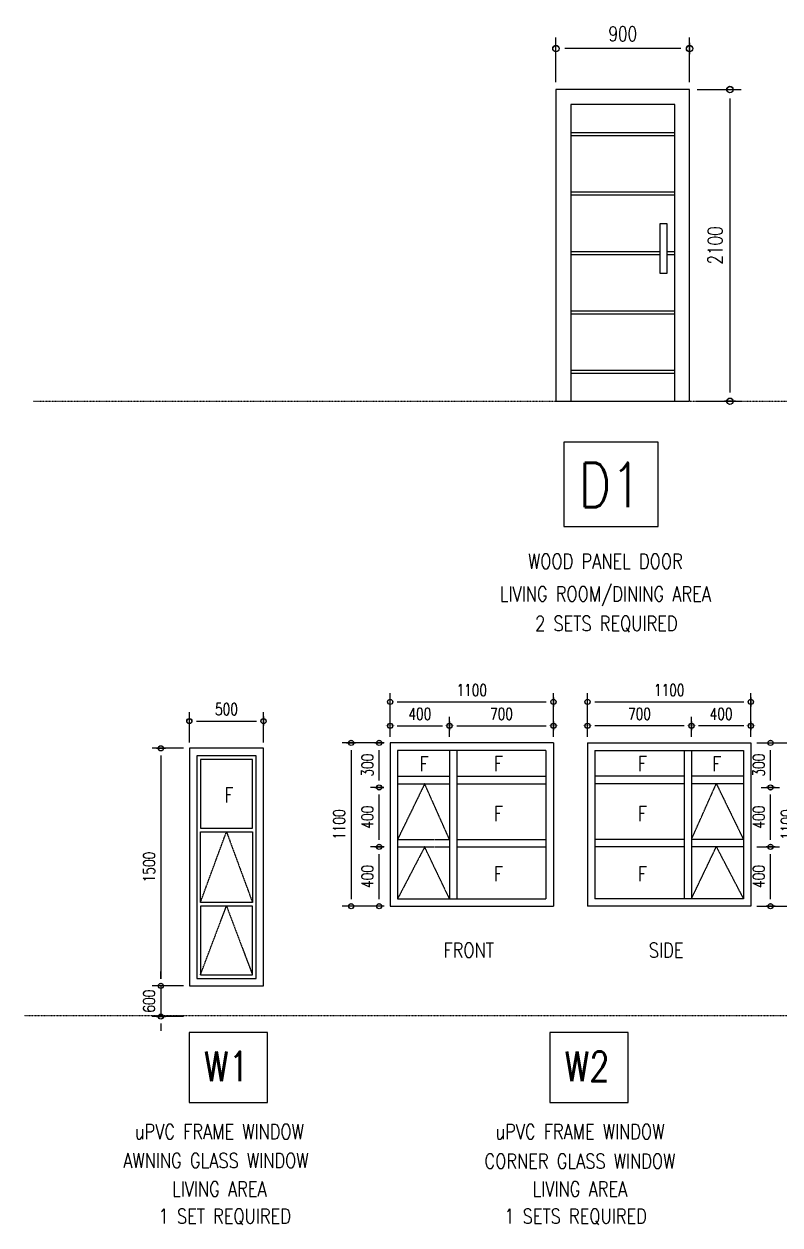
# Model space of a CAD drawing. Header units: millimetres. Extents: x 1634676 to 2568129, y -408635 to -190573.
# Drawn here: x 2434398 to 2439490, y -278145 to -270056 of the extents above; entities that cross this region are included whole.
import ezdxf
from ezdxf.enums import TextEntityAlignment as Align

# ---------------------------------------------------------------- set-up
doc = ezdxf.new("R2010")
doc.units = ezdxf.units.MM
doc.header["$MEASUREMENT"] = 0
doc.linetypes.add('DASHED', pattern=[0.75, 0.5, -0.25])
doc.linetypes.add('PHANTOM', pattern=[2.5, 1.25, -0.25, 0.25, -0.25, 0.25, -0.25])
doc.layers.get('0').update_dxf_attribs({"lineweight": 15})
doc.layers.get('Defpoints').update_dxf_attribs({"color": 250})
for name, color, linetype, lineweight in [('.15', 7, 'Continuous', 15), ('.2', 2, 'Continuous', 20), ('ST-DIM_E', 250, 'Continuous', 13), ('ST-HATCH_E', 250, 'Continuous', 9)]:
    doc.layers.add(name, color=color, linetype=linetype, lineweight=lineweight)
doc.styles.add('Romans', font='Romans.shx', dxfattribs={"width": 0.75})
doc.styles.add('ST_TEXT', font='romans.shx', dxfattribs={"width": 0.75})
doc.dimstyles.new('ST_D40', dxfattribs={"dimscale": 40, "dimtxt": 2, "dimasz": 1.2, "dimexe": 1.5, "dimexo": 1, "dimgap": 1, "dimtad": 1, "dimdec": 0, "dimzin": 1, "dimdsep": 46, "dimtxsty": 'ST_TEXT', "dimblk": 'OpenIndicator', "dimcen": 1, "dimclrd": 256, "dimclre": 256, "dimclrt": 7, "dimadec": 0, "dimazin": 0, "dimtfac": 1, "dimtdec": 0, "dimtix": 1, "dimtmove": 2, "dimatfit": 3, "dimldrblk": 'OPEN90', "dimfxl": 0.075, "dimlwd": -1, "dimlwe": -1, "dimarcsym": 0})
doc.dimstyles.new('ST_D50', dxfattribs={"dimscale": 50, "dimtxt": 2, "dimasz": 1.2, "dimexe": 1.5, "dimexo": 1, "dimgap": 1, "dimtad": 1, "dimdec": 0, "dimzin": 1, "dimdsep": 46, "dimtxsty": 'ST_TEXT', "dimblk": 'OpenIndicator', "dimcen": 1, "dimclrd": 256, "dimclre": 256, "dimclrt": 7, "dimadec": 0, "dimazin": 0, "dimtfac": 1, "dimtdec": 0, "dimtix": 1, "dimtmove": 2, "dimatfit": 3, "dimldrblk": 'OPEN90', "dimfxl": 0.075, "dimlwd": -1, "dimlwe": -1, "dimarcsym": 0})

# ---------------------------------------------------------------- blocks, each defined once
blk = doc.blocks.new('OpenIndicator')
at = {"layer": 'ST-DIM_E'}
h = blk.add_hatch(color=255, dxfattribs=at)
h.paths.add_polyline_path([(0.35, 0), (0.36, 0, 0.414214), (0, 0.36), (0, 0.35, -0.414214)])
h.paths.add_polyline_path([(0, 0.35), (0, 0.36, 0.414214), (-0.36, 0), (-0.35, 0, -0.414214)])
h.paths.add_polyline_path([(0, -0.35), (0, -0.36, 0.414214), (0.36, 0), (0.35, 0, -0.414214)])
h.paths.add_polyline_path([(-0.35, 0), (-0.36, 0, 0.414214), (0, -0.36), (0, -0.35, -0.414214)])
at = {"layer": 'ST-DIM_E', "color": 255}
blk.add_line((0, 0.63), (0, -0.63), dxfattribs=at)
at = {"layer": 'ST-DIM_E', "color": 255, "const_width": 0.01}
blk.add_lwpolyline([(-0.63, 0), (0.63, 0)], dxfattribs=at)
at = {"layer": 'ST-DIM_E', "color": 255}
for radius in [0.365, 0.35]:
    blk.add_circle((0, 0), radius, dxfattribs=at)
blk = doc.blocks.new('*D1569')
at = {"layer": 'Defpoints', "color": 0, "ltscale": 2, "transparency": 16777216}
for p in [(2437981.2, -270221.4), (2437981.2, -270497.2), (2438881.2, -270497.2)]:
    blk.add_point(p, dxfattribs=at)
at = {"layer": 'ST-DIM_E', "ltscale": 2, "transparency": 16777216}
for p, q in [((2437981.2, -270447.2), (2437981.2, -270146.4)), ((2438881.2, -270447.2), (2438881.2, -270146.4)), ((2438821.2, -270221.4), (2438041.2, -270221.4))]:
    blk.add_line(p, q, dxfattribs=at)
at = {"layer": 'ST-DIM_E', "ltscale": 2, "transparency": 16777216, "xscale": 60, "yscale": 60, "zscale": 60, "rotation": 180}
blk.add_blockref('OpenIndicator', (2437981.2, -270221.4), dxfattribs=at)
at = {"layer": 'ST-DIM_E', "ltscale": 2, "transparency": 16777216, "xscale": 60, "yscale": 60, "zscale": 60}
blk.add_blockref('OpenIndicator', (2438881.2, -270221.4), dxfattribs=at)
at = {"layer": 'ST-DIM_E', "color": 7, "ltscale": 2, "transparency": 16777216, "insert": (2438431.2, -270121.4), "char_height": 100, "attachment_point": 5, "style": 'ST_TEXT'}
blk.add_mtext('900', dxfattribs=at)
blk = doc.blocks.new('_Open90')
at = {"color": 0, "linetype": 'ByBlock', "lineweight": -2}
for p, q in [((0, 0), (-1, 0)), ((-0.5, 0.5), (0, 0)), ((0, 0), (-0.5, -0.5))]:
    blk.add_line(p, q, dxfattribs=at)
blk = doc.blocks.new('*D1570')
at = {"layer": 'Defpoints', "color": 0, "ltscale": 2, "transparency": 16777216}
for p in [(2438881.2, -270497.2), (2438881.2, -272597.2), (2439153.4, -272597.2)]:
    blk.add_point(p, dxfattribs=at)
at = {"layer": 'ST-DIM_E', "ltscale": 2, "transparency": 16777216}
for p, q in [((2438931.2, -270497.2), (2439228.4, -270497.2)), ((2439153.4, -270557.2), (2439153.4, -272537.2)), ((2438931.2, -272597.2), (2439228.4, -272597.2))]:
    blk.add_line(p, q, dxfattribs=at)
at = {"layer": 'ST-DIM_E', "ltscale": 2, "transparency": 16777216, "xscale": 60, "yscale": 60, "zscale": 60}
for p, rotation in [((2439153.4, -270497.2), 90), ((2439153.4, -272597.2), 270)]:
    blk.add_blockref('OpenIndicator', p, dxfattribs=dict(at, rotation=rotation))
at = {"layer": 'ST-DIM_E', "color": 7, "ltscale": 2, "transparency": 16777216, "insert": (2439053.4, -271547.2), "char_height": 100, "attachment_point": 5, "rotation": 90, "style": 'ST_TEXT'}
blk.add_mtext('2100', dxfattribs=at)
blk = doc.blocks.new('*D1585')
at = {"layer": 'Defpoints', "color": 0, "ltscale": 2, "transparency": 16777216}
for p in [(2436011.4, -274751.4), (2435511.4, -274934.5), (2436011.4, -274934.5)]:
    blk.add_point(p, dxfattribs=at)
at = {"layer": 'ST-DIM_E', "ltscale": 2, "transparency": 16777216}
for p, q in [((2435511.4, -274894.5), (2435511.4, -274691.4)), ((2436011.4, -274894.5), (2436011.4, -274691.4)), ((2435559.4, -274751.4), (2435963.4, -274751.4))]:
    blk.add_line(p, q, dxfattribs=at)
at = {"layer": 'ST-DIM_E', "ltscale": 2, "transparency": 16777216, "xscale": 48, "yscale": 48, "zscale": 48, "rotation": 180}
blk.add_blockref('OpenIndicator', (2435511.4, -274751.4), dxfattribs=at)
at = {"layer": 'ST-DIM_E', "ltscale": 2, "transparency": 16777216, "xscale": 48, "yscale": 48, "zscale": 48}
blk.add_blockref('OpenIndicator', (2436011.4, -274751.4), dxfattribs=at)
at = {"layer": 'ST-DIM_E', "color": 7, "ltscale": 2, "transparency": 16777216, "insert": (2435761.4, -274671.4), "char_height": 80, "attachment_point": 5, "style": 'ST_TEXT'}
blk.add_mtext('500', dxfattribs=at)
blk = doc.blocks.new('*D1586')
at = {"layer": 'Defpoints', "color": 0, "ltscale": 2, "transparency": 16777216}
for p in [(2435511.4, -274934.5), (2435319.9, -276534.5), (2435511.4, -276534.5)]:
    blk.add_point(p, dxfattribs=at)
at = {"layer": 'ST-DIM_E', "ltscale": 2, "transparency": 16777216}
for p, q in [((2435471.4, -274934.5), (2435259.9, -274934.5)), ((2435319.9, -274982.5), (2435319.9, -276486.5)), ((2435471.4, -276534.5), (2435259.9, -276534.5))]:
    blk.add_line(p, q, dxfattribs=at)
at = {"layer": 'ST-DIM_E', "ltscale": 2, "transparency": 16777216, "xscale": 48, "yscale": 48, "zscale": 48}
for p, rotation in [((2435319.9, -274934.5), 90), ((2435319.9, -276534.5), 270)]:
    blk.add_blockref('OpenIndicator', p, dxfattribs=dict(at, rotation=rotation))
at = {"layer": 'ST-DIM_E', "color": 7, "ltscale": 2, "transparency": 16777216, "insert": (2435239.9, -275734.5), "char_height": 80, "attachment_point": 5, "rotation": 90, "style": 'ST_TEXT'}
blk.add_mtext('1500', dxfattribs=at)
blk = doc.blocks.new('*D1587')
at = {"layer": 'Defpoints', "color": 0, "ltscale": 2, "transparency": 16777216}
for p in [(2435511.4, -276534.5), (2435319.9, -276741), (2435511.4, -276741)]:
    blk.add_point(p, dxfattribs=at)
at = {"layer": 'ST-DIM_E', "ltscale": 2, "transparency": 16777216}
for p, q in [((2435319.9, -276486.5), (2435319.9, -276438.5)), ((2435471.4, -276534.5), (2435259.9, -276534.5)), ((2435319.9, -276534.5), (2435319.9, -276741)), ((2435471.4, -276741), (2435259.9, -276741)), ((2435319.9, -276789), (2435319.9, -276837))]:
    blk.add_line(p, q, dxfattribs=at)
at = {"layer": 'ST-DIM_E', "ltscale": 2, "transparency": 16777216, "xscale": 48, "yscale": 48, "zscale": 48}
for p, rotation in [((2435319.9, -276534.5), 270), ((2435319.9, -276741), 90)]:
    blk.add_blockref('OpenIndicator', p, dxfattribs=dict(at, rotation=rotation))
at = {"layer": 'ST-DIM_E', "color": 7, "ltscale": 2, "transparency": 16777216, "insert": (2435239.9, -276637.7), "char_height": 80, "attachment_point": 5, "rotation": 90, "style": 'ST_TEXT'}
blk.add_mtext('600', dxfattribs=at)
blk = doc.blocks.new('*D1588')
at = {"layer": 'Defpoints', "color": 0, "ltscale": 2, "transparency": 16777216}
for p in [(2439293.8, -274622.1), (2438193.8, -274898.2), (2439293.8, -274898.2)]:
    blk.add_point(p, dxfattribs=at)
at = {"layer": 'ST-DIM_E', "ltscale": 2, "transparency": 16777216}
for p, q in [((2438193.8, -274858.2), (2438193.8, -274562.1)), ((2438241.8, -274622.1), (2439245.8, -274622.1)), ((2439293.8, -274858.2), (2439293.8, -274562.1))]:
    blk.add_line(p, q, dxfattribs=at)
at = {"layer": 'ST-DIM_E', "ltscale": 2, "transparency": 16777216, "xscale": 48, "yscale": 48, "zscale": 48, "rotation": 180}
blk.add_blockref('OpenIndicator', (2438193.8, -274622.1), dxfattribs=at)
at = {"layer": 'ST-DIM_E', "ltscale": 2, "transparency": 16777216, "xscale": 48, "yscale": 48, "zscale": 48}
blk.add_blockref('OpenIndicator', (2439293.8, -274622.1), dxfattribs=at)
at = {"layer": 'ST-DIM_E', "color": 7, "ltscale": 2, "transparency": 16777216, "insert": (2438743.8, -274542.1), "char_height": 80, "attachment_point": 5, "style": 'ST_TEXT'}
blk.add_mtext('1100', dxfattribs=at)
blk = doc.blocks.new('*D1589')
at = {"layer": 'Defpoints', "color": 0, "ltscale": 2, "transparency": 16777216}
for p in [(2437963.9, -274622.1), (2436863.9, -274898.2), (2437963.9, -274898.2)]:
    blk.add_point(p, dxfattribs=at)
at = {"layer": 'ST-DIM_E', "ltscale": 2, "transparency": 16777216}
for p, q in [((2436863.9, -274858.2), (2436863.9, -274562.1)), ((2436911.9, -274622.1), (2437915.9, -274622.1)), ((2437963.9, -274858.2), (2437963.9, -274562.1))]:
    blk.add_line(p, q, dxfattribs=at)
at = {"layer": 'ST-DIM_E', "ltscale": 2, "transparency": 16777216, "xscale": 48, "yscale": 48, "zscale": 48, "rotation": 180}
blk.add_blockref('OpenIndicator', (2436863.9, -274622.1), dxfattribs=at)
at = {"layer": 'ST-DIM_E', "ltscale": 2, "transparency": 16777216, "xscale": 48, "yscale": 48, "zscale": 48}
blk.add_blockref('OpenIndicator', (2437963.9, -274622.1), dxfattribs=at)
at = {"layer": 'ST-DIM_E', "color": 7, "ltscale": 2, "transparency": 16777216, "insert": (2437413.9, -274542.1), "char_height": 80, "attachment_point": 5, "style": 'ST_TEXT'}
blk.add_mtext('1100', dxfattribs=at)
blk = doc.blocks.new('*D1590')
at = {"layer": 'Defpoints', "color": 0, "ltscale": 2, "transparency": 16777216}
for p in [(2436863.9, -274898.2), (2436601.2, -275998.2), (2436863.9, -275998.2)]:
    blk.add_point(p, dxfattribs=at)
at = {"layer": 'ST-DIM_E', "ltscale": 2, "transparency": 16777216}
for p, q in [((2436823.9, -274898.2), (2436541.2, -274898.2)), ((2436601.2, -274946.2), (2436601.2, -275950.2)), ((2436823.9, -275998.2), (2436541.2, -275998.2))]:
    blk.add_line(p, q, dxfattribs=at)
at = {"layer": 'ST-DIM_E', "ltscale": 2, "transparency": 16777216, "xscale": 48, "yscale": 48, "zscale": 48}
for p, rotation in [((2436601.2, -274898.2), 90), ((2436601.2, -275998.2), 270)]:
    blk.add_blockref('OpenIndicator', p, dxfattribs=dict(at, rotation=rotation))
at = {"layer": 'ST-DIM_E', "color": 7, "ltscale": 2, "transparency": 16777216, "insert": (2436521.2, -275448.2), "char_height": 80, "attachment_point": 5, "rotation": 90, "style": 'ST_TEXT'}
blk.add_mtext('1100', dxfattribs=at)
blk = doc.blocks.new('*D1592')
at = {"layer": 'Defpoints', "color": 0, "ltscale": 2, "transparency": 16777216}
for p in [(2436790.8, -275598.4), (2436863.9, -275598.4), (2436863.9, -275998.2)]:
    blk.add_point(p, dxfattribs=at)
at = {"layer": 'ST-DIM_E', "ltscale": 2, "transparency": 16777216}
for p, q in [((2436823.9, -275598.4), (2436730.8, -275598.4)), ((2436790.8, -275950.2), (2436790.8, -275646.4)), ((2436823.9, -275998.2), (2436730.8, -275998.2))]:
    blk.add_line(p, q, dxfattribs=at)
at = {"layer": 'ST-DIM_E', "ltscale": 2, "transparency": 16777216, "xscale": 48, "yscale": 48, "zscale": 48}
for p, rotation in [((2436790.8, -275598.4), 90), ((2436790.8, -275998.2), 270)]:
    blk.add_blockref('OpenIndicator', p, dxfattribs=dict(at, rotation=rotation))
at = {"layer": 'ST-DIM_E', "color": 7, "ltscale": 2, "transparency": 16777216, "insert": (2436710.8, -275798.3), "char_height": 80, "attachment_point": 5, "rotation": 90, "style": 'ST_TEXT'}
blk.add_mtext('400', dxfattribs=at)
blk = doc.blocks.new('*D1593')
at = {"layer": 'Defpoints', "color": 0, "ltscale": 2, "transparency": 16777216}
for p in [(2436790.8, -275198.4), (2436832.8, -275198.4), (2436832.8, -275598.4)]:
    blk.add_point(p, dxfattribs=at)
at = {"layer": 'ST-DIM_E', "ltscale": 2, "transparency": 16777216}
for p, q in [((2436792.8, -275198.4), (2436730.8, -275198.4)), ((2436790.8, -275550.4), (2436790.8, -275246.4)), ((2436792.8, -275598.4), (2436730.8, -275598.4))]:
    blk.add_line(p, q, dxfattribs=at)
at = {"layer": 'ST-DIM_E', "ltscale": 2, "transparency": 16777216, "xscale": 48, "yscale": 48, "zscale": 48}
for p, rotation in [((2436790.8, -275198.4), 90), ((2436790.8, -275598.4), 270)]:
    blk.add_blockref('OpenIndicator', p, dxfattribs=dict(at, rotation=rotation))
at = {"layer": 'ST-DIM_E', "color": 7, "ltscale": 2, "transparency": 16777216, "insert": (2436710.8, -275398.4), "char_height": 80, "attachment_point": 5, "rotation": 90, "style": 'ST_TEXT'}
blk.add_mtext('400', dxfattribs=at)
blk = doc.blocks.new('*D1594')
at = {"layer": 'Defpoints', "color": 0, "ltscale": 2, "transparency": 16777216}
for p in [(2436790.8, -274898.2), (2436863.9, -274898.2), (2436834.6, -275198.4)]:
    blk.add_point(p, dxfattribs=at)
at = {"layer": 'ST-DIM_E', "ltscale": 2, "transparency": 16777216}
for p, q in [((2436823.9, -274898.2), (2436730.8, -274898.2)), ((2436790.8, -275150.4), (2436790.8, -274946.2)), ((2436794.6, -275198.4), (2436730.8, -275198.4))]:
    blk.add_line(p, q, dxfattribs=at)
at = {"layer": 'ST-DIM_E', "ltscale": 2, "transparency": 16777216, "xscale": 48, "yscale": 48, "zscale": 48}
for p, rotation in [((2436790.8, -274898.2), 90), ((2436790.8, -275198.4), 270)]:
    blk.add_blockref('OpenIndicator', p, dxfattribs=dict(at, rotation=rotation))
at = {"layer": 'ST-DIM_E', "color": 7, "ltscale": 2, "transparency": 16777216, "insert": (2436710.8, -275048.3), "char_height": 80, "attachment_point": 5, "rotation": 90, "style": 'ST_TEXT'}
blk.add_mtext('300', dxfattribs=at)
blk = doc.blocks.new('*D1595')
at = {"layer": 'Defpoints', "color": 0, "linetype": 'Continuous', "ltscale": 3, "transparency": 16777216}
for p in [(2437264.3, -274783.1), (2436863.9, -274898.2), (2437264.3, -274898.2)]:
    blk.add_point(p, dxfattribs=at)
at = {"layer": 'ST-DIM_E', "ltscale": 3, "transparency": 16777216}
for p, q in [((2436863.9, -274858.2), (2436863.9, -274723.1)), ((2436911.9, -274783.1), (2437216.3, -274783.1)), ((2437264.3, -274858.2), (2437264.3, -274723.1))]:
    blk.add_line(p, q, dxfattribs=at)
at = {"layer": 'ST-DIM_E', "linetype": 'Continuous', "ltscale": 3, "transparency": 16777216, "xscale": 48, "yscale": 48, "zscale": 48, "rotation": 180}
blk.add_blockref('OpenIndicator', (2436863.9, -274783.1), dxfattribs=at)
at = {"layer": 'ST-DIM_E', "linetype": 'Continuous', "ltscale": 3, "transparency": 16777216, "xscale": 48, "yscale": 48, "zscale": 48}
blk.add_blockref('OpenIndicator', (2437264.3, -274783.1), dxfattribs=at)
at = {"layer": 'ST-DIM_E', "color": 7, "linetype": 'Continuous', "ltscale": 3, "transparency": 16777216, "insert": (2437064.1, -274703.1), "char_height": 80, "attachment_point": 5, "style": 'ST_TEXT'}
blk.add_mtext('400', dxfattribs=at)
blk = doc.blocks.new('*D1596')
at = {"layer": 'Defpoints', "color": 0, "linetype": 'Continuous', "ltscale": 3, "transparency": 16777216}
for p in [(2437963.9, -274783.1), (2437264.3, -274858.2), (2437963.9, -274858.2)]:
    blk.add_point(p, dxfattribs=at)
at = {"layer": 'ST-DIM_E', "ltscale": 3, "transparency": 16777216}
for p, q in [((2437264.3, -274818.2), (2437264.3, -274723.1)), ((2437312.3, -274783.1), (2437915.9, -274783.1)), ((2437963.9, -274818.2), (2437963.9, -274723.1))]:
    blk.add_line(p, q, dxfattribs=at)
at = {"layer": 'ST-DIM_E', "linetype": 'Continuous', "ltscale": 3, "transparency": 16777216, "xscale": 48, "yscale": 48, "zscale": 48, "rotation": 180}
blk.add_blockref('OpenIndicator', (2437264.3, -274783.1), dxfattribs=at)
at = {"layer": 'ST-DIM_E', "linetype": 'Continuous', "ltscale": 3, "transparency": 16777216, "xscale": 48, "yscale": 48, "zscale": 48}
blk.add_blockref('OpenIndicator', (2437963.9, -274783.1), dxfattribs=at)
at = {"layer": 'ST-DIM_E', "color": 7, "linetype": 'Continuous', "ltscale": 3, "transparency": 16777216, "insert": (2437614.1, -274703.1), "char_height": 80, "attachment_point": 5, "style": 'ST_TEXT'}
blk.add_mtext('700', dxfattribs=at)
blk = doc.blocks.new('*D1602')
at = {"layer": 'Defpoints', "color": 0, "ltscale": 2, "transparency": 16777216}
for p in [(2439293.8, -274898.2), (2439293.8, -275998.2), (2439616.6, -275998.2)]:
    blk.add_point(p, dxfattribs=at)
at = {"layer": 'ST-DIM_E', "ltscale": 2, "transparency": 16777216}
for p, q in [((2439333.8, -274898.2), (2439676.6, -274898.2)), ((2439616.6, -274946.2), (2439616.6, -275950.2)), ((2439333.8, -275998.2), (2439676.6, -275998.2))]:
    blk.add_line(p, q, dxfattribs=at)
at = {"layer": 'ST-DIM_E', "ltscale": 2, "transparency": 16777216, "xscale": 48, "yscale": 48, "zscale": 48}
for p, rotation in [((2439616.6, -274898.2), 90), ((2439616.6, -275998.2), 270)]:
    blk.add_blockref('OpenIndicator', p, dxfattribs=dict(at, rotation=rotation))
at = {"layer": 'ST-DIM_E', "color": 7, "ltscale": 2, "transparency": 16777216, "insert": (2439536.6, -275448.2), "char_height": 80, "attachment_point": 5, "rotation": 90, "style": 'ST_TEXT'}
blk.add_mtext('1100', dxfattribs=at)
blk = doc.blocks.new('*D1600')
at = {"layer": 'Defpoints', "color": 0, "ltscale": 2, "transparency": 16777216}
for p in [(2439293.8, -275598.4), (2439426.9, -275598.4), (2439293.8, -275998.2)]:
    blk.add_point(p, dxfattribs=at)
at = {"layer": 'ST-DIM_E', "ltscale": 2, "transparency": 16777216}
for p, q in [((2439333.8, -275598.4), (2439486.9, -275598.4)), ((2439426.9, -275950.2), (2439426.9, -275646.4)), ((2439333.8, -275998.2), (2439486.9, -275998.2))]:
    blk.add_line(p, q, dxfattribs=at)
at = {"layer": 'ST-DIM_E', "ltscale": 2, "transparency": 16777216, "xscale": 48, "yscale": 48, "zscale": 48}
for p, rotation in [((2439426.9, -275598.4), 90), ((2439426.9, -275998.2), 270)]:
    blk.add_blockref('OpenIndicator', p, dxfattribs=dict(at, rotation=rotation))
at = {"layer": 'ST-DIM_E', "color": 7, "ltscale": 2, "transparency": 16777216, "insert": (2439346.9, -275798.3), "char_height": 80, "attachment_point": 5, "rotation": 90, "style": 'ST_TEXT'}
blk.add_mtext('400', dxfattribs=at)
blk = doc.blocks.new('*D1598')
at = {"layer": 'Defpoints', "color": 0, "ltscale": 2, "transparency": 16777216}
for p in [(2439324.9, -275198.4), (2439426.9, -275198.4), (2439324.9, -275598.4)]:
    blk.add_point(p, dxfattribs=at)
at = {"layer": 'ST-DIM_E', "ltscale": 2, "transparency": 16777216}
for p, q in [((2439364.9, -275198.4), (2439486.9, -275198.4)), ((2439426.9, -275550.4), (2439426.9, -275246.4)), ((2439364.9, -275598.4), (2439486.9, -275598.4))]:
    blk.add_line(p, q, dxfattribs=at)
at = {"layer": 'ST-DIM_E', "ltscale": 2, "transparency": 16777216, "xscale": 48, "yscale": 48, "zscale": 48}
for p, rotation in [((2439426.9, -275198.4), 90), ((2439426.9, -275598.4), 270)]:
    blk.add_blockref('OpenIndicator', p, dxfattribs=dict(at, rotation=rotation))
at = {"layer": 'ST-DIM_E', "color": 7, "ltscale": 2, "transparency": 16777216, "insert": (2439346.9, -275398.4), "char_height": 80, "attachment_point": 5, "rotation": 90, "style": 'ST_TEXT'}
blk.add_mtext('400', dxfattribs=at)
blk = doc.blocks.new('*D1601')
at = {"layer": 'Defpoints', "color": 0, "ltscale": 2, "transparency": 16777216}
for p in [(2439293.8, -274898.2), (2439426.9, -274898.2), (2439323.2, -275198.4)]:
    blk.add_point(p, dxfattribs=at)
at = {"layer": 'ST-DIM_E', "ltscale": 2, "transparency": 16777216}
for p, q in [((2439333.8, -274898.2), (2439486.9, -274898.2)), ((2439426.9, -275150.4), (2439426.9, -274946.2)), ((2439363.2, -275198.4), (2439486.9, -275198.4))]:
    blk.add_line(p, q, dxfattribs=at)
at = {"layer": 'ST-DIM_E', "ltscale": 2, "transparency": 16777216, "xscale": 48, "yscale": 48, "zscale": 48}
for p, rotation in [((2439426.9, -274898.2), 90), ((2439426.9, -275198.4), 270)]:
    blk.add_blockref('OpenIndicator', p, dxfattribs=dict(at, rotation=rotation))
at = {"layer": 'ST-DIM_E', "color": 7, "ltscale": 2, "transparency": 16777216, "insert": (2439346.9, -275048.3), "char_height": 80, "attachment_point": 5, "rotation": 90, "style": 'ST_TEXT'}
blk.add_mtext('300', dxfattribs=at)
blk = doc.blocks.new('*D1599')
at = {"layer": 'Defpoints', "color": 0, "linetype": 'Continuous', "ltscale": 3, "transparency": 16777216}
for p in [(2438893.5, -274783.1), (2438893.5, -274898.2), (2439293.8, -274898.2)]:
    blk.add_point(p, dxfattribs=at)
at = {"layer": 'ST-DIM_E', "ltscale": 3, "transparency": 16777216}
for p, q in [((2438893.5, -274858.2), (2438893.5, -274723.1)), ((2439245.8, -274783.1), (2438941.5, -274783.1)), ((2439293.8, -274858.2), (2439293.8, -274723.1))]:
    blk.add_line(p, q, dxfattribs=at)
at = {"layer": 'ST-DIM_E', "linetype": 'Continuous', "ltscale": 3, "transparency": 16777216, "xscale": 48, "yscale": 48, "zscale": 48, "rotation": 180}
blk.add_blockref('OpenIndicator', (2438893.5, -274783.1), dxfattribs=at)
at = {"layer": 'ST-DIM_E', "linetype": 'Continuous', "ltscale": 3, "transparency": 16777216, "xscale": 48, "yscale": 48, "zscale": 48}
blk.add_blockref('OpenIndicator', (2439293.8, -274783.1), dxfattribs=at)
at = {"layer": 'ST-DIM_E', "color": 7, "linetype": 'Continuous', "ltscale": 3, "transparency": 16777216, "insert": (2439093.7, -274703.1), "char_height": 80, "attachment_point": 5, "style": 'ST_TEXT'}
blk.add_mtext('400', dxfattribs=at)
blk = doc.blocks.new('*D1597')
at = {"layer": 'Defpoints', "color": 0, "linetype": 'Continuous', "ltscale": 3, "transparency": 16777216}
for p in [(2438193.8, -274783.1), (2438193.8, -274858.2), (2438893.5, -274858.2)]:
    blk.add_point(p, dxfattribs=at)
at = {"layer": 'ST-DIM_E', "ltscale": 3, "transparency": 16777216}
for p, q in [((2438193.8, -274818.2), (2438193.8, -274723.1)), ((2438845.5, -274783.1), (2438241.8, -274783.1)), ((2438893.5, -274818.2), (2438893.5, -274723.1))]:
    blk.add_line(p, q, dxfattribs=at)
at = {"layer": 'ST-DIM_E', "linetype": 'Continuous', "ltscale": 3, "transparency": 16777216, "xscale": 48, "yscale": 48, "zscale": 48, "rotation": 180}
blk.add_blockref('OpenIndicator', (2438193.8, -274783.1), dxfattribs=at)
at = {"layer": 'ST-DIM_E', "linetype": 'Continuous', "ltscale": 3, "transparency": 16777216, "xscale": 48, "yscale": 48, "zscale": 48}
blk.add_blockref('OpenIndicator', (2438893.5, -274783.1), dxfattribs=at)
at = {"layer": 'ST-DIM_E', "color": 7, "linetype": 'Continuous', "ltscale": 3, "transparency": 16777216, "insert": (2438543.7, -274703.1), "char_height": 80, "attachment_point": 5, "style": 'ST_TEXT'}
blk.add_mtext('700', dxfattribs=at)

msp = doc.modelspace()

# ---------------------------------------------------------------- linework, layer by layer
at = {"layer": '.15', "color": 2, "ltscale": 2}
for p, q in [((2438081.2, -270787.2), (2438781.2, -270787.2)), ((2438081.2, -270807.2), (2438781.2, -270807.2)), ((2438081.2, -271187.2), (2438781.2, -271187.2)), ((2438081.2, -271207.2), (2438781.2, -271207.2)), ((2438081.2, -271587.2), (2438684.1, -271587.2)), ((2438081.2, -271607.2), (2438684.1, -271607.2)), ((2438728.8, -271587.2), (2438781.2, -271587.2)), ((2438728.8, -271607.2), (2438781.2, -271607.2)), ((2438081.2, -271987.2), (2438781.2, -271987.2)), ((2438081.2, -272007.2), (2438781.2, -272007.2)), ((2438081.2, -272387.2), (2438781.2, -272387.2)), ((2438081.2, -272407.2), (2438781.2, -272407.2))]:
    msp.add_line(p, q, dxfattribs=at)
msp.add_lwpolyline([(2438881.2, -271780.7), (2438881.2, -270497.2), (2437981.2, -270497.2), (2437981.2, -272597.2), (2438881.2, -272597.2), (2438881.2, -271780.7)], dxfattribs=at)
for points in [[(2438781.2, -270597.2), (2438081.2, -270597.2), (2438081.2, -272597.2), (2438781.2, -272597.2)], [(2438684.1, -271399.6), (2438728.8, -271399.6), (2438728.8, -271735.6), (2438684.1, -271735.6)]]:
    msp.add_lwpolyline(points, close=True, dxfattribs=at)
at = {"layer": '.2', "ltscale": 2}
for p, q in [((2437263.9, -274948.2), (2437263.9, -275948.2)), ((2437313.9, -274948.2), (2437313.9, -275948.2)), ((2437913.9, -274948.2), (2437913.9, -275948.2)), ((2437963.9, -274898.2), (2437963.9, -275998.2)), ((2438193.8, -274898.2), (2438193.8, -275998.2)), ((2438243.8, -274948.2), (2438243.8, -275948.2)), ((2438843.8, -274948.2), (2438843.8, -275948.2)), ((2438893.8, -274948.2), (2438893.8, -275948.2)), ((2436913.9, -275123.2), (2437213.9, -275123.2)), ((2436913.9, -275173.2), (2437213.9, -275173.2)), ((2437213.9, -275123.2), (2437263.9, -275123.2)), ((2437213.9, -275173.2), (2437263.9, -275173.2)), ((2437313.9, -275123.2), (2437913.9, -275123.2)), ((2437313.9, -275173.2), (2437913.9, -275173.2)), ((2438843.8, -275123.2), (2438243.8, -275123.2)), ((2438843.8, -275173.2), (2438243.8, -275173.2)), ((2438943.8, -275123.2), (2438893.8, -275123.2)), ((2438943.8, -275173.2), (2438893.8, -275173.2)), ((2439243.8, -275123.2), (2438943.8, -275123.2)), ((2439243.8, -275173.2), (2438943.8, -275173.2)), ((2436913.9, -275548.2), (2437163.9, -275548.2)), ((2436913.9, -275598.2), (2437163.9, -275598.2)), ((2437167.1, -275548.2), (2437263.9, -275548.2)), ((2437167.1, -275598.2), (2437263.9, -275598.2)), ((2437313.9, -275548.2), (2437913.9, -275548.2)), ((2437313.9, -275598.2), (2437913.9, -275598.2)), ((2438843.8, -275548.2), (2438243.8, -275548.2)), ((2438843.8, -275598.2), (2438243.8, -275598.2)), ((2438990.6, -275548.2), (2438893.8, -275548.2)), ((2438990.6, -275598.2), (2438893.8, -275598.2)), ((2439243.8, -275548.2), (2438993.8, -275548.2)), ((2439243.8, -275598.2), (2438993.8, -275598.2))]:
    msp.add_line(p, q, dxfattribs=at)
for points in [[(2438881.2, -270497.2), (2437981.2, -270497.2), (2437981.2, -272597.2), (2438881.2, -272597.2)], [(2436011.4, -274934.5), (2435511.4, -274934.5), (2435511.4, -276534.5), (2436011.4, -276534.5)], [(2435961.4, -274984.5), (2435561.4, -274984.5), (2435561.4, -276484.5), (2435961.4, -276484.5)], [(2435936.4, -275472), (2435936.4, -275009.5), (2435586.4, -275009.5), (2435586.4, -275472)], [(2435586.4, -275972), (2435586.4, -275497), (2435936.4, -275497), (2435936.4, -275972)], [(2435586.4, -275997), (2435586.4, -276459.5), (2435936.4, -276459.5), (2435936.4, -275997)]]:
    msp.add_lwpolyline(points, close=True, dxfattribs=at)
for points in [[(2437963.9, -274898.2), (2436863.9, -274898.2), (2436863.9, -275998.2), (2437963.9, -275998.2)], [(2437913.9, -274948.2), (2436913.9, -274948.2), (2436913.9, -275948.2), (2437913.9, -275948.2)], [(2438193.8, -274898.2), (2439293.8, -274898.2), (2439293.8, -275998.2), (2438193.8, -275998.2)], [(2438243.8, -274948.2), (2439243.8, -274948.2), (2439243.8, -275948.2), (2438243.8, -275948.2)]]:
    msp.add_lwpolyline(points, dxfattribs=at)
at = {"color": 4, "linetype": 'PHANTOM', "ltscale": 0.05}
for p, q in [((2434462.4, -272597.2), (2445781.2, -272597.2)), ((2434397.7, -276734.5), (2446377.4, -276734.5))]:
    msp.add_line(p, q, dxfattribs=at)
at = {"color": 1}
for points in [[(2438034.8, -273440.5), (2438669.7, -273440.5), (2438669.7, -272871.9), (2438034.8, -272871.9)], [(2435511.1, -277320.8), (2436038.3, -277320.8), (2436038.3, -276848.6), (2435511.1, -276848.6)], [(2437940, -277320.8), (2438467.2, -277320.8), (2438467.2, -276848.6), (2437940, -276848.6)]]:
    msp.add_lwpolyline(points, close=True, dxfattribs=at)
at = {"layer": 'ST-HATCH_E', "linetype": 'DASHED'}
for points in [[(2437263.9, -275548.2), (2437096.6, -275173.2), (2436913.9, -275548.2)], [(2438893.8, -275548.2), (2439061.2, -275173.2), (2439243.8, -275548.2)], [(2435586.4, -275972), (2435761.4, -275497), (2435936.4, -275972)], [(2437263.9, -275948.2), (2437096.6, -275598.2), (2436913.9, -275948.2)], [(2438893.8, -275948.2), (2439061.2, -275598.2), (2439243.8, -275948.2)], [(2435586.4, -276459.5), (2435761.4, -275997), (2435936.4, -276459.5)]]:
    msp.add_lwpolyline(points, dxfattribs=at)

# ---------------------------------------------------------------- texts
at = {"layer": '.2', "color": 2, "linetype": 'Continuous', "ltscale": 3, "style": 'Romans', "width": 0.8}
for p in [(2437093.3, -275039.5), (2437593.6, -275037.8), (2438564.2, -275037.8), (2439064.4, -275039.5), (2435777.9, -275249.1), (2437593.6, -275374.6), (2438564.2, -275374.6), (2437593.6, -275779.5), (2438564.2, -275779.5)]:
    msp.add_text('F', height=100, dxfattribs=at).set_placement(p, align=Align.MIDDLE_CENTER)
at = {"color": 5, "style": 'Romans', "width": 0.8}
for s, height, p in [('D1', 300, (2438346.3, -273160.6)), ('W1', 200, (2435762.8, -277077.1)), ('W2', 200, (2438191.7, -277077.1))]:
    msp.add_text(s, height=height, dxfattribs=at).set_placement(p, align=Align.MIDDLE_CENTER)
at = {"color": 3, "style": 'Romans', "width": 0.8}
for s, p in [('WOOD PANEL DOOR', (2438313.9, -273675)), ('LIVING ROOM/DINING AREA', (2438313.9, -273894.6)), ('2 SETS REQUIRED', (2438320.2, -274093.1)), ('FRONT', (2437393.1, -276294.5)), ('SIDE', (2438723, -276294.5)), ('uPVC FRAME WINDOW', (2435713.3, -277516.6)), ('uPVC FRAME WINDOW', (2438142.2, -277516.6)), ('AWNING GLASS WINDOW', (2435690.2, -277711.1)), ('CORNER GLASS WINDOW', (2438142.2, -277715)), ('LIVING AREA', (2435713.3, -277902.7)), ('LIVING AREA', (2438142.2, -277902.7)), ('1 SET REQUIRED', (2435749.8, -278085.7)), ('1 SETS REQUIRED', (2438113.2, -278085.7))]:
    msp.add_text(s, height=100, dxfattribs=at).set_placement(p, align=Align.MIDDLE_CENTER)

# ---------------------------------------------------------------- dimensions: what is measured, and where the dimension line sits
at = {"layer": 'ST-DIM_E', "ltscale": 2}
for base, p1, p2, dimstyle, picture, middle in [((2437981.2, -270221.4), (2438881.2, -270497.2), (2437981.2, -270497.2), 'ST_D50', '*D1569', (2438431.2, -270121.4)), ((2437963.9, -274622.1), (2436863.9, -274898.2), (2437963.9, -274898.2), 'ST_D40', '*D1589', (2437413.9, -274542.1)), ((2439293.8, -274622.1), (2438193.8, -274898.2), (2439293.8, -274898.2), 'ST_D40', '*D1588', (2438743.8, -274542.1)), ((2436011.4, -274751.4), (2435511.4, -274934.5), (2436011.4, -274934.5), 'ST_D40', '*D1585', (2435761.4, -274671.4))]:
    dim = msp.add_linear_dim(base=base, p1=p1, p2=p2, dimstyle=dimstyle, dxfattribs=at)
    dim.commit()
    dim.dimension.update_dxf_attribs({"geometry": picture, "text_midpoint": middle})
for base, p1, p2, dimstyle, picture, middle in [((2439153.4, -272597.2), (2438881.2, -270497.2), (2438881.2, -272597.2), 'ST_D50', '*D1570', (2439053.4, -271547.2)), ((2436601.2, -275998.2), (2436863.9, -274898.2), (2436863.9, -275998.2), 'ST_D40', '*D1590', (2436521.2, -275448.2)), ((2436790.8, -274898.2), (2436834.6, -275198.4), (2436863.9, -274898.2), 'ST_D40', '*D1594', (2436710.8, -275048.3)), ((2439616.6, -275998.2), (2439293.8, -274898.2), (2439293.8, -275998.2), 'ST_D40', '*D1602', (2439536.6, -275448.2)), ((2439426.9, -274898.2), (2439323.2, -275198.4), (2439293.8, -274898.2), 'ST_D40', '*D1601', (2439346.9, -275048.3)), ((2436790.8, -275198.4), (2436832.8, -275598.4), (2436832.8, -275198.4), 'ST_D40', '*D1593', (2436710.8, -275398.4)), ((2439426.9, -275198.4), (2439324.9, -275598.4), (2439324.9, -275198.4), 'ST_D40', '*D1598', (2439346.9, -275398.4)), ((2436790.8, -275598.4), (2436863.9, -275998.2), (2436863.9, -275598.4), 'ST_D40', '*D1592', (2436710.8, -275798.3)), ((2439426.9, -275598.4), (2439293.8, -275998.2), (2439293.8, -275598.4), 'ST_D40', '*D1600', (2439346.9, -275798.3))]:
    dim = msp.add_linear_dim(base=base, p1=p1, p2=p2, angle=90, dimstyle=dimstyle, dxfattribs=at)
    dim.commit()
    dim.dimension.update_dxf_attribs({"geometry": picture, "text_midpoint": middle})
at = {"layer": 'ST-DIM_E', "color": 1, "linetype": 'Continuous', "ltscale": 3}
for base, p1, p2, picture, middle in [((2437264.3, -274783.1), (2436863.9, -274898.2), (2437264.3, -274898.2), '*D1595', (2437064.1, -274703.1)), ((2437963.9, -274783.1), (2437264.3, -274858.2), (2437963.9, -274858.2), '*D1596', (2437614.1, -274703.1))]:
    dim = msp.add_linear_dim(base=base, p1=p1, p2=p2, dimstyle='ST_D40', dxfattribs=at)
    dim.commit()
    dim.dimension.update_dxf_attribs({"geometry": picture, "text_midpoint": middle})
for base, p1, p2, picture, middle in [((2438193.8, -274783.1), (2438893.5, -274858.2), (2438193.8, -274858.2), '*D1597', (2438543.7, -274703.1)), ((2438893.5, -274783.1), (2439293.8, -274898.2), (2438893.5, -274898.2), '*D1599', (2439093.7, -274703.1))]:
    dim = msp.add_linear_dim(base=base, p1=p1, p2=p2, angle=180, dimstyle='ST_D40', dxfattribs=at)
    dim.commit()
    dim.dimension.update_dxf_attribs({"geometry": picture, "text_midpoint": middle})
at = {"layer": 'ST-DIM_E', "ltscale": 2}
for base, p1, p2, text, picture, middle in [((2435319.9, -276534.5), (2435511.4, -274934.5), (2435511.4, -276534.5), '1500', '*D1586', (2435239.9, -275734.5)), ((2435319.9, -276741), (2435511.4, -276534.5), (2435511.4, -276741), '600', '*D1587', (2435239.9, -276637.7))]:
    dim = msp.add_linear_dim(base=base, p1=p1, p2=p2, angle=90, text=text, dimstyle='ST_D40', dxfattribs=at)
    dim.commit()
    dim.dimension.update_dxf_attribs({"geometry": picture, "text_midpoint": middle})

doc.saveas('drawing.dxf')
